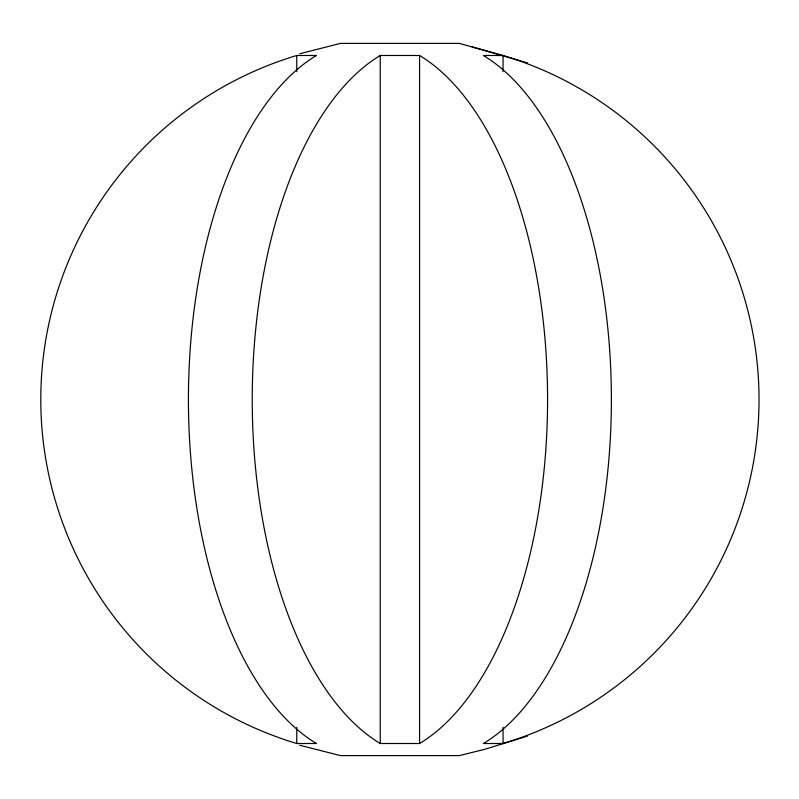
<?xml version="1.0" encoding="UTF-8"?>
<svg xmlns="http://www.w3.org/2000/svg" width="799" height="799" viewBox="0 0 799 799"><rect width="100%" height="100%" fill="white"/><g stroke="black" fill="none" stroke-linecap="round" stroke-linejoin="round"><path stroke-width="1.2" d="M527.55 736.059L484.793 749.302L459.325 755.604L340.484 755.604L299.755 745.247M299.755 53.753L340.484 43.396L459.325 43.396L503.06 55.491A359.151 359.151 0 0 1 503.06 743.509L483.385 743.509A359.151 179.575 90 0 0 611.385 399.5A359.151 179.575 90 0 0 483.385 55.491L503.06 55.491L503.06 71.69M296.749 55.491L316.424 55.491A359.151 179.575 -90 0 0 188.424 399.5A359.151 179.575 -90 0 0 316.424 743.509L296.749 743.509A359.151 359.151 0 0 1 296.749 55.491L296.749 71.69M380.234 55.491L419.575 55.491A359.151 179.575 90 0 1 547.575 399.5A359.151 179.575 90 0 1 419.575 743.509L380.234 743.509A359.151 179.575 -90 0 1 252.234 399.5A359.151 179.575 -90 0 1 380.234 55.491L380.234 743.509M471.899 46.821L527.55 62.941M503.06 727.31L503.06 743.509M419.575 55.491L419.575 743.509M296.749 727.31L296.749 743.509"/></g></svg>
